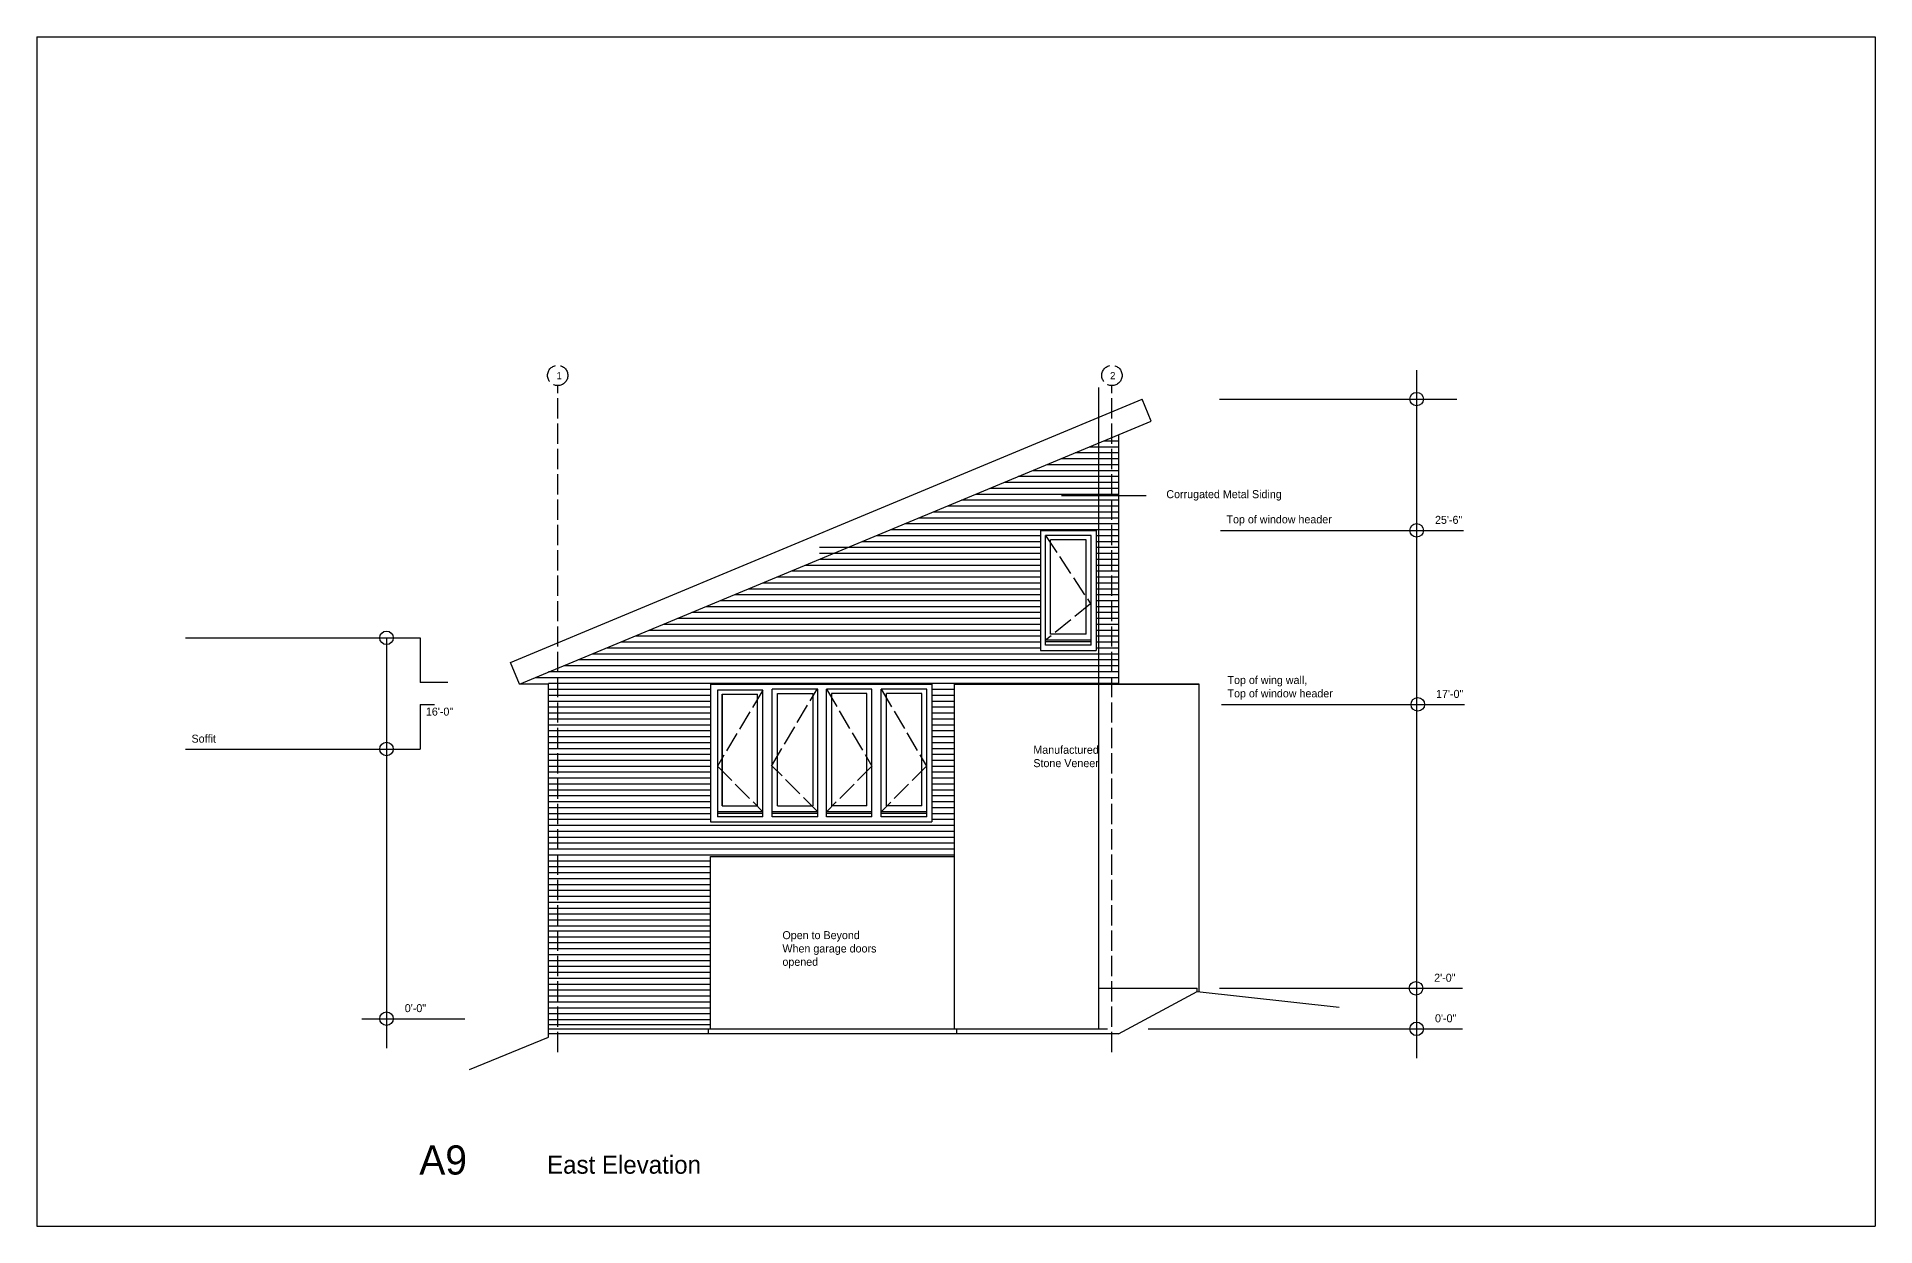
# Model space of a CAD drawing. Header units: inches. Extents: x 967 to 8475, y 452 to 3434.
# Drawn here: x 3365 to 4453, y 1211 to 1915 of the extents above; entities that cross this region are included whole.
import ezdxf

# ---------------------------------------------------------------- set-up
doc = ezdxf.new("R2010")
doc.units = ezdxf.units.IN
doc.header["$MEASUREMENT"] = 0
doc.linetypes.add('ACAD_ISO02W100', pattern=[15, 12, -3])
for name, color, linetype in [('const', 7, 'Continuous'), ('e1', 7, 'Continuous'), ('e2', 251, 'Continuous'), ('glassSwing', 172, 'ACAD_ISO02W100'), ('grid', 252, 'ACAD_ISO02W100'), ('walls', 7, 'Continuous')]:
    doc.layers.add(name, color=color, linetype=linetype)

msp = doc.modelspace()

# ---------------------------------------------------------------- linework, layer by layer
for p, q in [((3365.1, 1915.3), (4453.1, 1915.3)), ((3365.1, 1915.3), (3365.1, 1211.3)), ((4453.1, 1915.3), (4453.1, 1211.3)), ((3365.1, 1211.3), (4453.1, 1211.3))]:
    msp.add_line(p, q)
at = {"layer": 'e1'}
for p, q in [((3908.2, 1328.1), (3908.2, 1532.1)), ((3763.9, 1430.1), (3908.2, 1430.1)), ((3909.7, 1325.1), (3909.7, 1328.1))]:
    msp.add_line(p, q, dxfattribs=at)
at = {"layer": 'e2'}
for p, q in [((4181.7, 1717.9), (4181.7, 1310.7)), ((3993.6, 1352.1), (3993.6, 1707.7)), ((4065.1, 1700.8), (4205.6, 1700.8)), ((3996.4, 1676.1), (4005.4, 1676.1)), ((3971.2, 1665.6), (4005.4, 1665.6)), ((3979.6, 1669.1), (4005.4, 1669.1)), ((3988, 1672.6), (4005.4, 1672.6)), ((3946, 1655.1), (4005.4, 1655.1)), ((3954.4, 1658.6), (4005.4, 1658.6)), ((3962.8, 1662.1), (4005.4, 1662.1)), ((3920.8, 1644.6), (4005.4, 1644.6)), ((3929.2, 1648.1), (4005.4, 1648.1)), ((3937.6, 1651.6), (4005.4, 1651.6)), ((3895.6, 1634.1), (4005.4, 1634.1)), ((3904, 1637.6), (4005.4, 1637.6)), ((3912.4, 1641.1), (4005.4, 1641.1)), ((3870.4, 1623.6), (4005.4, 1623.6)), ((3878.8, 1627.1), (4005.4, 1627.1)), ((3887.2, 1630.6), (4005.4, 1630.6)), ((3959.1, 1623.1), (3992.1, 1623.1)), ((3959.1, 1623.1), (3959.1, 1552.1)), ((3992.1, 1623.1), (3992.1, 1552.1)), ((3992.1, 1623.1), (3992.1, 1552.1)), ((4065.6, 1623.1), (4209.4, 1623.1)), ((3828.4, 1613.1), (3959.1, 1613.1)), ((3853.6, 1616.6), (3959.1, 1616.6)), ((3862, 1620.1), (3959.1, 1620.1)), ((3962.1, 1555.1), (3962.1, 1620.1)), ((3989.1, 1620.1), (3962.1, 1620.1)), ((3962.1, 1555.1), (3962.1, 1620.1)), ((3989.1, 1620.1), (3962.1, 1620.1)), ((3965.1, 1561.6), (3965.1, 1617.6)), ((3986.1, 1617.6), (3965.1, 1617.6)), ((3965.1, 1561.6), (3965.1, 1617.6)), ((3986.1, 1617.6), (3965.1, 1617.6)), ((3986.1, 1561.6), (3986.1, 1617.6)), ((3986.1, 1561.6), (3986.1, 1617.6)), ((3989.1, 1555.1), (3989.1, 1620.1)), ((3989.1, 1555.1), (3989.1, 1620.1)), ((3992.1, 1620.1), (4005.4, 1620.1)), ((3992.1, 1616.6), (4005.4, 1616.6)), ((3992.1, 1613.1), (4005.4, 1613.1)), ((3820, 1602.6), (3959.1, 1602.6)), ((3828.4, 1609.6), (3959.1, 1609.6)), ((3828.4, 1606.1), (3959.1, 1606.1)), ((3992.1, 1609.6), (4005.4, 1609.6)), ((3992.1, 1606.1), (4005.4, 1606.1)), ((3992.1, 1602.6), (4005.4, 1602.6)), ((3786.4, 1588.6), (3959.1, 1588.6)), ((3794.8, 1592.1), (3959.1, 1592.1)), ((3803.2, 1595.6), (3959.1, 1595.6)), ((3811.6, 1599.1), (3959.1, 1599.1)), ((3992.1, 1599.1), (4005.4, 1599.1)), ((3992.1, 1595.6), (4005.4, 1595.6)), ((3992.1, 1592.1), (4005.4, 1592.1)), ((3992.1, 1588.6), (4005.4, 1588.6)), ((3761.2, 1578.1), (3959.1, 1578.1)), ((3769.6, 1581.6), (3959.1, 1581.6)), ((3778, 1585.1), (3959.1, 1585.1)), ((3992.1, 1585.1), (4005.4, 1585.1)), ((3992.1, 1581.6), (4005.4, 1581.6)), ((3992.1, 1578.1), (4005.4, 1578.1)), ((3736, 1567.6), (3959.1, 1567.6)), ((3744.4, 1571.1), (3959.1, 1571.1)), ((3752.8, 1574.6), (3959.1, 1574.6)), ((3992.1, 1574.6), (4005.4, 1574.6)), ((3992.1, 1571.1), (4005.4, 1571.1)), ((3992.1, 1567.6), (4005.4, 1567.6)), ((3453.1, 1559.5), (3592.1, 1559.5)), ((3572.1, 1559.5), (3572.1, 1316.7)), ((3592.1, 1559.5), (3592.1, 1533)), ((3710.8, 1557.1), (3959.1, 1557.1)), ((3719.2, 1560.6), (3959.1, 1560.6)), ((3727.6, 1564.1), (3959.1, 1564.1)), ((3989.1, 1558.1), (3962.1, 1558.1)), ((3989.1, 1558.1), (3962.1, 1558.1)), ((3989.1, 1557.1), (3962.1, 1557.1)), ((3989.1, 1557.1), (3962.1, 1557.1)), ((3986.1, 1561.6), (3965.1, 1561.6)), ((3986.1, 1561.6), (3965.1, 1561.6)), ((3992.1, 1564.1), (4005.4, 1564.1)), ((3992.1, 1560.6), (4005.4, 1560.6)), ((3992.1, 1557.1), (4005.4, 1557.1)), ((3685.6, 1546.6), (4005.4, 1546.6)), ((3694, 1550.1), (4005.4, 1550.1)), ((3702.4, 1553.6), (3959.1, 1553.6)), ((3959.1, 1552.1), (3992.1, 1552.1)), ((3989.1, 1555.1), (3962.1, 1555.1)), ((3989.1, 1555.1), (3962.1, 1555.1)), ((3992.1, 1553.6), (4005.4, 1553.6)), ((3660.4, 1536.1), (4005.4, 1536.1)), ((3667.9, 1539.6), (4005.4, 1539.6)), ((3677.2, 1543.1), (4005.4, 1543.1)), ((3608.4, 1533), (3592.1, 1533)), ((3667.9, 1532.6), (4005.4, 1532.6)), ((3667.9, 1529.1), (3763.9, 1529.1)), ((3667.9, 1525.6), (3763.9, 1525.6)), ((3763.9, 1532.1), (3763.9, 1450.6)), ((3763.9, 1532.1), (3894.9, 1532.1)), ((3763.9, 1532.1), (3894.9, 1532.1)), ((3767.9, 1528.6), (3767.9, 1453.6)), ((3794.9, 1528.6), (3767.9, 1528.6)), ((3770.8, 1460.1), (3770.8, 1526.1)), ((3770.8, 1526.1), (3770.8, 1460.1)), ((3770.8, 1526.1), (3791.6, 1526.1)), ((3791.6, 1460.1), (3791.6, 1526.1)), ((3794.9, 1453.6), (3794.9, 1528.6)), ((3800.4, 1453.6), (3800.4, 1529.1)), ((3827.4, 1529.1), (3800.4, 1529.1)), ((3803.4, 1460.1), (3803.4, 1526.6)), ((3803.4, 1526.6), (3824.4, 1526.6)), ((3824.4, 1526.6), (3824.4, 1460.1)), ((3827.4, 1453.6), (3827.4, 1529.1)), ((3832.4, 1453.6), (3832.4, 1529.1)), ((3859.4, 1529.1), (3832.4, 1529.1)), ((3835.4, 1526.6), (3835.4, 1460.1)), ((3856.4, 1526.6), (3835.4, 1526.6)), ((3856.4, 1460.1), (3856.4, 1526.6)), ((3859.4, 1453.6), (3859.4, 1529.1)), ((3864.9, 1453.6), (3864.9, 1529.1)), ((3891.9, 1529.1), (3864.9, 1529.1)), ((3864.9, 1453.6), (3864.9, 1529.1)), ((3891.9, 1529.1), (3864.9, 1529.1)), ((3867.9, 1460.1), (3867.9, 1526.6)), ((3888.9, 1526.6), (3867.9, 1526.6)), ((3867.9, 1460.1), (3867.9, 1526.6)), ((3888.9, 1526.6), (3867.9, 1526.6)), ((3888.9, 1460.1), (3888.9, 1526.6)), ((3888.9, 1460.1), (3888.9, 1526.6)), ((3891.9, 1453.6), (3891.9, 1529.1)), ((3891.9, 1453.6), (3891.9, 1529.1)), ((3894.9, 1532.1), (3894.9, 1450.6)), ((3894.9, 1532.1), (3894.9, 1450.6)), ((3894.9, 1529.1), (3908.2, 1529.1)), ((3894.9, 1525.6), (3908.2, 1525.6)), ((3592.1, 1520.1), (3600.4, 1520.1)), ((3592.1, 1520.1), (3592.1, 1493.7)), ((3667.9, 1522.1), (3763.9, 1522.1)), ((3667.9, 1518.6), (3763.9, 1518.6)), ((3667.9, 1515.1), (3763.9, 1515.1)), ((3894.9, 1522.1), (3908.2, 1522.1)), ((3894.9, 1518.6), (3908.2, 1518.6)), ((3894.9, 1515.1), (3908.2, 1515.1)), ((4066.2, 1520.1), (4210, 1520.1)), ((3667.9, 1511.6), (3763.9, 1511.6)), ((3667.9, 1508.1), (3763.9, 1508.1)), ((3667.9, 1504.6), (3763.9, 1504.6)), ((3894.9, 1511.6), (3908.2, 1511.6)), ((3894.9, 1508.1), (3908.2, 1508.1)), ((3894.9, 1504.6), (3908.2, 1504.6)), ((3453.1, 1493.7), (3592.1, 1493.7)), ((3667.9, 1501.1), (3763.9, 1501.1)), ((3667.9, 1497.6), (3763.9, 1497.6)), ((3667.9, 1494.1), (3763.9, 1494.1)), ((3667.9, 1490.6), (3763.9, 1490.6)), ((3894.9, 1501.1), (3908.2, 1501.1)), ((3894.9, 1497.6), (3908.2, 1497.6)), ((3894.9, 1494.1), (3908.2, 1494.1)), ((3894.9, 1490.6), (3908.2, 1490.6)), ((3667.9, 1487.1), (3763.9, 1487.1)), ((3667.9, 1483.6), (3763.9, 1483.6)), ((3667.9, 1480.1), (3763.9, 1480.1)), ((3894.9, 1487.1), (3908.2, 1487.1)), ((3894.9, 1483.6), (3908.2, 1483.6)), ((3894.9, 1480.1), (3908.2, 1480.1)), ((3667.9, 1476.6), (3763.9, 1476.6)), ((3667.9, 1473.1), (3763.9, 1473.1)), ((3667.9, 1469.6), (3763.9, 1469.6)), ((3894.9, 1476.6), (3908.2, 1476.6)), ((3894.9, 1473.1), (3908.2, 1473.1)), ((3894.9, 1469.6), (3908.2, 1469.6)), ((3667.9, 1466.1), (3763.9, 1466.1)), ((3667.9, 1462.6), (3763.9, 1462.6)), ((3667.9, 1459.1), (3763.9, 1459.1)), ((3770.8, 1460.1), (3791.6, 1460.1)), ((3803.4, 1460.1), (3824.4, 1460.1)), ((3856.4, 1460.1), (3835.4, 1460.1)), ((3888.9, 1460.1), (3867.9, 1460.1)), ((3888.9, 1460.1), (3867.9, 1460.1)), ((3894.9, 1466.1), (3908.2, 1466.1)), ((3894.9, 1462.6), (3908.2, 1462.6)), ((3894.9, 1459.1), (3908.2, 1459.1)), ((3667.9, 1455.6), (3763.9, 1455.6)), ((3667.9, 1452.1), (3763.9, 1452.1)), ((3667.9, 1448.6), (3908.2, 1448.6)), ((3763.9, 1450.6), (3894.9, 1450.6)), ((3763.9, 1450.6), (3894.9, 1450.6)), ((3794.9, 1456.6), (3767.9, 1456.6)), ((3794.9, 1455.6), (3767.9, 1455.6)), ((3794.9, 1453.6), (3767.9, 1453.6)), ((3827.4, 1456.6), (3800.4, 1456.6)), ((3827.4, 1455.6), (3800.4, 1455.6)), ((3827.4, 1453.6), (3800.4, 1453.6)), ((3859.4, 1456.6), (3832.4, 1456.6)), ((3859.4, 1455.6), (3832.4, 1455.6)), ((3859.4, 1453.6), (3832.4, 1453.6)), ((3891.9, 1456.6), (3864.9, 1456.6)), ((3891.9, 1456.6), (3864.9, 1456.6)), ((3891.9, 1455.6), (3864.9, 1455.6)), ((3891.9, 1455.6), (3864.9, 1455.6)), ((3891.9, 1453.6), (3864.9, 1453.6)), ((3891.9, 1453.6), (3864.9, 1453.6)), ((3894.9, 1455.6), (3908.2, 1455.6)), ((3894.9, 1452.1), (3908.2, 1452.1)), ((3667.9, 1445.1), (3908.2, 1445.1)), ((3667.9, 1441.6), (3908.2, 1441.6)), ((3667.9, 1438.1), (3908.2, 1438.1)), ((3667.9, 1434.6), (3908.2, 1434.6)), ((3667.9, 1431.1), (3908.2, 1431.1)), ((3667.9, 1427.6), (3763.9, 1427.6)), ((3667.9, 1424.1), (3763.9, 1424.1)), ((3667.9, 1420.6), (3763.9, 1420.6)), ((3667.9, 1417.1), (3763.9, 1417.1)), ((3667.9, 1413.6), (3763.9, 1413.6)), ((3667.9, 1410.1), (3763.9, 1410.1)), ((3667.9, 1406.6), (3763.9, 1406.6)), ((3667.9, 1403.1), (3763.9, 1403.1)), ((3667.9, 1399.6), (3763.9, 1399.6)), ((3667.9, 1396.1), (3763.9, 1396.1)), ((3667.9, 1392.6), (3763.9, 1392.6)), ((3667.9, 1389.1), (3763.9, 1389.1)), ((3667.9, 1386.1), (3763.9, 1386.1)), ((3667.9, 1382.6), (3763.9, 1382.6)), ((3667.9, 1379.1), (3763.9, 1379.1)), ((3667.9, 1375.6), (3763.9, 1375.6)), ((3667.9, 1372.1), (3763.9, 1372.1)), ((3667.9, 1368.6), (3763.9, 1368.6)), ((3667.9, 1365.1), (3763.9, 1365.1)), ((3667.9, 1361.6), (3763.9, 1361.6)), ((3667.9, 1358.1), (3763.9, 1358.1)), ((3667.9, 1354.6), (3763.9, 1354.6)), ((3667.9, 1351.1), (3763.9, 1351.1)), ((3993.6, 1352.1), (4051.9, 1352.1)), ((3993.6, 1328.1), (3993.6, 1352.1)), ((4022.8, 1352.1), (4041.2, 1352.1)), ((4065.1, 1352.1), (4208.9, 1352.1)), ((3667.9, 1347.6), (3763.9, 1347.6)), ((3667.9, 1344.1), (3763.9, 1344.1)), ((3667.9, 1340.6), (3763.9, 1340.6)), ((3557.4, 1334.1), (3618.5, 1334.1)), ((3667.9, 1337.1), (3763.9, 1337.1)), ((3667.9, 1333.6), (3763.9, 1333.6)), ((3667.9, 1330.6), (3763.9, 1330.6)), ((3667.9, 1328.1), (3909.4, 1328.1)), ((3762.5, 1328.1), (3762.5, 1325.1)), ((3909.4, 1328.1), (3993.6, 1328.1)), ((3909.4, 1328.1), (3998.8, 1328.1)), ((4022.8, 1328.1), (4208.9, 1328.1))]:
    msp.add_line(p, q, dxfattribs=at)
for centre in [(4181.7, 1700.8), (4181.7, 1623.1), (3572.1, 1559.5), (4182.4, 1520.1), (3572.1, 1493.7), (4181.3, 1352.1), (3572.1, 1334.1), (4181.7, 1328.1)]:
    msp.add_circle(centre, 4, dxfattribs=at)
at = {"layer": 'glassSwing'}
for p, q in [((3962.1, 1620.1), (3988.8, 1579.6)), ((3962.1, 1620.1), (3988.8, 1579.6)), ((3988.8, 1579.6), (3962.1, 1558.1)), ((3988.8, 1579.6), (3962.1, 1558.1)), ((3794.9, 1528.6), (3767.9, 1483.6)), ((3799.9, 1483.6), (3826.9, 1529.1)), ((3832.4, 1529.1), (3859.4, 1483.6)), ((3864.9, 1529.1), (3891.6, 1483.6)), ((3864.9, 1529.1), (3891.6, 1483.6)), ((3767.9, 1483.6), (3794.9, 1456.6)), ((3827.4, 1456.6), (3800.4, 1483.6)), ((3859.4, 1483.6), (3832.4, 1456.6)), ((3891.6, 1483.6), (3864.9, 1456.6)), ((3891.6, 1483.6), (3864.9, 1456.6))]:
    msp.add_line(p, q, dxfattribs=at)
at = {"layer": 'grid'}
for p, q in [((3673.4, 1314.3), (3673.4, 1708.8)), ((4001.4, 1314.3), (4001.4, 1708.8))]:
    msp.add_line(p, q, dxfattribs=at)
for centre in [(3673.4, 1714.8), (4001.4, 1714.8)]:
    msp.add_circle(centre, 6, dxfattribs=at)
at = {"layer": 'walls'}
for p, q in [((3645.4, 1545), (4019.2, 1700.8)), ((4024.6, 1687.8), (4019.2, 1700.8)), ((3650.8, 1532.1), (4024.6, 1687.8)), ((4005.4, 1532.1), (4005.4, 1679.9)), ((4021.6, 1643.5), (3971.6, 1643.5)), ((3650.8, 1532.1), (3645.4, 1545)), ((3667.9, 1532.1), (3650.8, 1532.1)), ((3667.9, 1323.1), (3667.9, 1532.1)), ((3908.2, 1532.1), (4053.1, 1532.1)), ((4053.1, 1532.1), (3908.2, 1532.1)), ((4053.1, 1350), (4053.1, 1532.1)), ((3763.9, 1328.1), (3763.9, 1430.1)), ((4005.2, 1325.1), (4051.9, 1350.2)), ((4051.9, 1350.2), (4051.9, 1352.1)), ((4051.9, 1350.2), (4135.8, 1341)), ((3621.2, 1304.1), (3667.9, 1323.1)), ((4005.2, 1325.1), (3667.9, 1325.1))]:
    msp.add_line(p, q, dxfattribs=at)

# ---------------------------------------------------------------- texts
at = {"layer": 'const', "attachment_point": 1}
for s, insert, char_height, width in [('1', (3672.7, 1716.8), 4.26, 1625.197), ('2', (4000.3, 1716.8), 4.26, 1625.197), ('Corrugated Metal Siding', (4033.6, 1646.9), 4.736, 1805.775), ('\\PTop of window header', (4069.2, 1639.9), 4.736, 1805.775), ('25\'-6"', (4192.6, 1631.7), 4.74, 1805.775), ('Top of wing wall,\\PTop of window header', (4069.8, 1536.9), 4.736, 1805.775), ('17\'-0"', (4193.2, 1528.7), 4.74, 1805.775), ('16\'-0"', (3595.4, 1518.2), 4.74, 1805.775), ('Soffit', (3456.7, 1502.2), 4.74, 1805.775), ('Manufactured^JStone Veneer', (3954.9, 1495.6), 4.736, 1805.775), ('Open to Beyond^JWhen garage doors^Jopened', (3806.4, 1385.9), 4.736, 1805.775), ('2\'-0"', (4192.1, 1360.7), 4.74, 1805.775), ('0\'-0"', (3582.9, 1342.7), 4.74, 1805.775), ('0\'-0"', (4192.6, 1336.7), 4.74, 1805.775), ('A9', (3591.5, 1259.1), 17.26, 6582.049), ('East Elevation', (3667.1, 1253), 10.656, 4062.993)]:
    msp.add_mtext(s, dxfattribs=dict(at, insert=insert, char_height=char_height, width=width))

doc.saveas('drawing.dxf')
